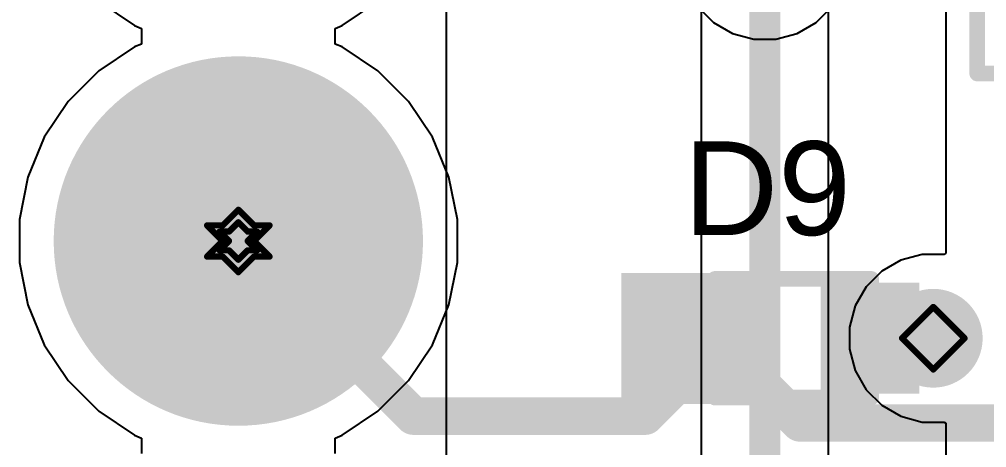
# Model space of a CAD drawing. Header units: inches. Extents: x -17.5 to 14.7, y -6.2 to 5.9.
# Drawn here: x -0.3817 to -0.072, y 1.6512 to 1.7883 of the extents above; entities that cross this region are included whole.
import ezdxf

# ---------------------------------------------------------------- set-up
doc = ezdxf.new("R2010")
doc.units = ezdxf.units.IN
doc.header["$MEASUREMENT"] = 0
for name, color, linetype in [('Bottom Layer', 5, 'Continuous'), ('Bottom Solder', 6, 'Continuous'), ('Drill Drawing', 1, 'Continuous'), ('Ground Layer', 76, 'Continuous'), ('Multi-Layer', 9, 'Continuous'), ('Pad Holes', 156, 'Continuous'), ('Power Layer', 16, 'Continuous'), ('Top Layer', 1, 'Continuous'), ('Top Overlay', 2, 'Continuous'), ('Top Paste', 8, 'Continuous'), ('Top Solder', 216, 'Continuous'), ('Via Holes', 16, 'Continuous')]:
    doc.layers.add(name, color=color, linetype=linetype)
doc.styles.add('Arial', font='', dxfattribs={"height": 0.2})
doc.styles.get('Arial').set_extended_font_data('Arial')

# ---------------------------------------------------------------- blocks, each defined once
blk = doc.blocks.new('SOT_23_129')
at = {"layer": 'Top Layer'}
for points in [[(-0.01614, 0.05748), (0.01614, 0.05748), (0.01614, 0.02126), (-0.01614, 0.02126)], [(-0.05354, -0.02126), (-0.02126, -0.02126), (-0.02126, -0.05748), (-0.05354, -0.05748)], [(0.02126, -0.02126), (0.05354, -0.02126), (0.05354, -0.05748), (0.02126, -0.05748)]]:
    blk.add_hatch(color=1, dxfattribs=at).paths.add_polyline_path(points)
at = {"layer": 'Top Paste'}
for points in [[(-0.01614, 0.05748), (0.01614, 0.05748), (0.01614, 0.02126), (-0.01614, 0.02126)], [(-0.05354, -0.02126), (-0.02126, -0.02126), (-0.02126, -0.05748), (-0.05354, -0.05748)], [(0.02126, -0.02126), (0.05354, -0.02126), (0.05354, -0.05748), (0.02126, -0.05748)]]:
    blk.add_hatch(color=8, dxfattribs=at).paths.add_polyline_path(points)
at = {"layer": 'Top Solder'}
for points in [[(-0.02014, 0.06148), (0.02014, 0.06148), (0.02014, 0.01726), (-0.02014, 0.01726)], [(-0.05754, -0.01726), (-0.01726, -0.01726), (-0.01726, -0.06148), (-0.05754, -0.06148)], [(0.01726, -0.01726), (0.05754, -0.01726), (0.05754, -0.06148), (0.01726, -0.06148)]]:
    blk.add_hatch(color=216, dxfattribs=at).paths.add_polyline_path(points)
at = {"layer": 'Top Overlay'}
for points in [[(-0.061, 0.032, 0.005, 0.005, 0), (-0.061, -0.023, 0.005, 0.005, 0)], [(-0.022, 0.032, 0.005, 0.005, 0), (-0.061, 0.032, 0.005, 0.005, 0)], [(0.061, 0.032, 0.005, 0.005, 0), (0.022, 0.032, 0.005, 0.005, 0)], [(0.061, 0.032, 0.005, 0.005, 0), (0.061, -0.023, 0.005, 0.005, 0)], [(0.013, -0.031, 0.005, 0.005, 0), (-0.013, -0.031, 0.005, 0.005, 0)], [(-0.061, -0.046, 0.005, 0.005, 0), (-0.066, -0.041, 0.005, 0.005, 0)], [(-0.066, -0.041, 0.005, 0.005, 0), (-0.066, -0.051, 0.005, 0.005, 0)], [(-0.061, -0.046, 0.005, 0.005, 0), (-0.066, -0.051, 0.005, 0.005, 0)]]:
    blk.add_lwpolyline(points, format="xyseb", dxfattribs=at)
for points in [[(-0.06225, 0.032, 0.0025, 0.0025, 1), (-0.05975, 0.032, 0.0025, 0.0025, 1)], [(-0.06225, 0.032, 0.0025, 0.0025, 1), (-0.05975, 0.032, 0.0025, 0.0025, 1)], [(-0.02325, 0.032, 0.0025, 0.0025, 1), (-0.02075, 0.032, 0.0025, 0.0025, 1)], [(0.02075, 0.032, 0.0025, 0.0025, 1), (0.02325, 0.032, 0.0025, 0.0025, 1)], [(0.05975, 0.032, 0.0025, 0.0025, 1), (0.06225, 0.032, 0.0025, 0.0025, 1)], [(0.05975, 0.032, 0.0025, 0.0025, 1), (0.06225, 0.032, 0.0025, 0.0025, 1)], [(-0.06225, -0.023, 0.0025, 0.0025, 1), (-0.05975, -0.023, 0.0025, 0.0025, 1)], [(0.05975, -0.023, 0.0025, 0.0025, 1), (0.06225, -0.023, 0.0025, 0.0025, 1)], [(-0.01425, -0.031, 0.0025, 0.0025, 1), (-0.01175, -0.031, 0.0025, 0.0025, 1)], [(0.01175, -0.031, 0.0025, 0.0025, 1), (0.01425, -0.031, 0.0025, 0.0025, 1)], [(-0.06725, -0.041, 0.0025, 0.0025, 1), (-0.06475, -0.041, 0.0025, 0.0025, 1)], [(-0.06725, -0.041, 0.0025, 0.0025, 1), (-0.06475, -0.041, 0.0025, 0.0025, 1)], [(-0.06225, -0.046, 0.0025, 0.0025, 1), (-0.05975, -0.046, 0.0025, 0.0025, 1)], [(-0.06225, -0.046, 0.0025, 0.0025, 1), (-0.05975, -0.046, 0.0025, 0.0025, 1)], [(-0.06725, -0.051, 0.0025, 0.0025, 1), (-0.06475, -0.051, 0.0025, 0.0025, 1)], [(-0.06725, -0.051, 0.0025, 0.0025, 1), (-0.06475, -0.051, 0.0025, 0.0025, 1)]]:
    blk.add_lwpolyline(points, format="xyseb", close=True, dxfattribs=at)
blk = doc.blocks.new('DJ7391_1_5_2_8_10_144')
at = {"layer": 'Bottom Layer'}
h = blk.add_hatch(color=5, dxfattribs=at)
edge = h.paths.add_edge_path()
edge.add_arc((-0.00008, 0.16535), 0.05512, 0, 360)
at = {"layer": 'Bottom Solder'}
h = blk.add_hatch(color=6, dxfattribs=at)
edge = h.paths.add_edge_path()
edge.add_arc((-0.00008, 0.16535), 0.05912, 0, 360)
at = {"layer": 'Ground Layer'}
h = blk.add_hatch(color=76, dxfattribs=at)
edge = h.paths.add_edge_path()
edge.add_arc((-0.00008, 0.16535), 0.05512, 0, 360)
at = {"layer": 'Multi-Layer'}
h = blk.add_hatch(color=9, dxfattribs=at)
edge = h.paths.add_edge_path()
edge.add_arc((-0.00008, 0.16535), 0.05512, 0, 360)
at = {"layer": 'Pad Holes'}
h = blk.add_hatch(color=7, dxfattribs=at)
edge = h.paths.add_edge_path()
edge.add_arc((-0.00008, 0.16535), 0.02972, 0, 360)
at = {"layer": 'Power Layer'}
h = blk.add_hatch(color=16, dxfattribs=at)
edge = h.paths.add_edge_path()
edge.add_arc((-0.00008, 0.16535), 0.05512, 0, 360)
at = {"layer": 'Top Layer'}
h = blk.add_hatch(color=1, dxfattribs=at)
edge = h.paths.add_edge_path()
edge.add_arc((-0.00008, 0.16535), 0.05512, 0, 360)
at = {"layer": 'Top Solder'}
h = blk.add_hatch(color=216, dxfattribs=at)
edge = h.paths.add_edge_path()
edge.add_arc((-0.00008, 0.16535), 0.05912, 0, 360)
blk = doc.blocks.new('SOD_523_151')
at = {"layer": 'Top Layer'}
for points in [[(-0.03543, 0.01378), (-0.01181, 0.01378), (-0.01181, -0.01378), (-0.03543, -0.01378)], [(0.01181, 0.01378), (0.03543, 0.01378), (0.03543, -0.01378), (0.01181, -0.01378)]]:
    blk.add_hatch(color=1, dxfattribs=at).paths.add_polyline_path(points)
at = {"layer": 'Top Overlay'}
for points in [[(0.026, 0.01409), (0.056, 0.01409), (0.056, 0.02109), (0.026, 0.02109)], [(0.037, -0.01491), (0.056, -0.01491), (0.056, 0.01509), (0.037, 0.01509)], [(0.026, -0.02091), (0.056, -0.02091), (0.056, -0.01391), (0.026, -0.01391)]]:
    blk.add_hatch(color=2, dxfattribs=at).paths.add_polyline_path(points)
at = {"layer": 'Top Paste'}
for points in [[(-0.03543, 0.01378), (-0.01181, 0.01378), (-0.01181, -0.01378), (-0.03543, -0.01378)], [(0.01181, 0.01378), (0.03543, 0.01378), (0.03543, -0.01378), (0.01181, -0.01378)]]:
    blk.add_hatch(color=8, dxfattribs=at).paths.add_polyline_path(points)
at = {"layer": 'Top Solder'}
for points in [[(-0.03943, 0.01778), (-0.00781, 0.01778), (-0.00781, -0.01778), (-0.03943, -0.01778)], [(0.00781, 0.01778), (0.03943, 0.01778), (0.03943, -0.01778), (0.00781, -0.01778)]]:
    blk.add_hatch(color=216, dxfattribs=at).paths.add_polyline_path(points)
at = {"layer": 'Top Overlay'}
for points in [[(0.026, 0.019, 0.005, 0.005, 0), (-0.024, 0.019, 0.005, 0.005, 0)], [(-0.024, 0.01897, 0.005, 0.005, 0), (-0.024, 0.017, 0.005, 0.005, 0)], [(-0.024, -0.017, 0.005, 0.005, 0), (-0.024, -0.01897, 0.005, 0.005, 0)], [(0.026, -0.019, 0.005, 0.005, 0), (-0.024, -0.019, 0.005, 0.005, 0)]]:
    blk.add_lwpolyline(points, format="xyseb", dxfattribs=at)
for points in [[(-0.02525, 0.019, 0.0025, 0.0025, 1), (-0.02275, 0.019, 0.0025, 0.0025, 1)], [(-0.02525, 0.01897, 0.0025, 0.0025, 1), (-0.02275, 0.01897, 0.0025, 0.0025, 1)], [(-0.02525, 0.017, 0.0025, 0.0025, 1), (-0.02275, 0.017, 0.0025, 0.0025, 1)], [(0.02475, 0.019, 0.0025, 0.0025, 1), (0.02725, 0.019, 0.0025, 0.0025, 1)], [(-0.02525, -0.017, 0.0025, 0.0025, 1), (-0.02275, -0.017, 0.0025, 0.0025, 1)], [(-0.02525, -0.01897, 0.0025, 0.0025, 1), (-0.02275, -0.01897, 0.0025, 0.0025, 1)], [(-0.02525, -0.019, 0.0025, 0.0025, 1), (-0.02275, -0.019, 0.0025, 0.0025, 1)], [(0.02475, -0.019, 0.0025, 0.0025, 1), (0.02725, -0.019, 0.0025, 0.0025, 1)]]:
    blk.add_lwpolyline(points, format="xyseb", close=True, dxfattribs=at)

msp = doc.modelspace()

# ---------------------------------------------------------------- hatches: boundary and pattern name
at = {"layer": 'Bottom Layer'}
h = msp.add_hatch(color=5, dxfattribs=at)
edge = h.paths.add_edge_path()
edge.add_arc((-0.08906, 1.68626), 0.01181, 0, 360)
at = {"layer": 'Bottom Solder'}
h = msp.add_hatch(color=6, dxfattribs=at)
edge = h.paths.add_edge_path()
edge.add_arc((-0.08906, 1.68626), 0.01581, 0, 360)
at = {"layer": 'Ground Layer'}
h = msp.add_hatch(color=76, dxfattribs=at)
edge = h.paths.add_edge_path()
edge.add_arc((-0.08906, 1.68626), 0.01181, 0, 360)
at = {"layer": 'Power Layer'}
h = msp.add_hatch(color=16, dxfattribs=at)
edge = h.paths.add_edge_path()
edge.add_arc((-0.08906, 1.68626), 0.01181, 0, 360)
at = {"layer": 'Top Layer'}
msp.add_hatch(color=1, dxfattribs=at).paths.add_polyline_path([(-0.10929, 1.69806), (-0.10929, 1.67446), (-0.08906, 1.67446), (-0.08906, 1.69806)])
h = msp.add_hatch(color=1, dxfattribs=at)
edge = h.paths.add_edge_path()
edge.add_arc((-0.08906, 1.68626), 0.01181, 0, 360)
at = {"layer": 'Top Solder'}
h = msp.add_hatch(color=216, dxfattribs=at)
edge = h.paths.add_edge_path()
edge.add_arc((-0.08906, 1.68626), 0.01581, 0, 360)
at = {"layer": 'Via Holes'}
h = msp.add_hatch(color=7, dxfattribs=at)
edge = h.paths.add_edge_path()
edge.add_arc((-0.08906, 1.68626), 0.00591, 0, 360)

# ---------------------------------------------------------------- linework, layer by layer
at = {"layer": 'Bottom Layer'}
for p, q in [((-0.35626, 1.79402), (-0.34477, 1.78635)), ((-0.27834, 1.78635), (-0.26686, 1.79402)), ((-0.16339, 1.79124), (-0.16339, 1.503)), ((-0.12261, 1.51145), (-0.12261, 1.79124)), ((-0.34477, 1.78635), (-0.34257, 1.78544)), ((-0.34257, 1.78544), (-0.34257, 1.78044)), ((-0.28055, 1.78544), (-0.27834, 1.78635)), ((-0.28055, 1.78044), (-0.28055, 1.78544)), ((-0.34477, 1.77952), (-0.35626, 1.77185)), ((-0.34257, 1.78044), (-0.34477, 1.77952)), ((-0.27834, 1.77952), (-0.28055, 1.78044)), ((-0.26686, 1.77185), (-0.27834, 1.77952)), ((-0.35626, 1.77185), (-0.36602, 1.76208)), ((-0.25709, 1.76208), (-0.26686, 1.77185)), ((-0.36602, 1.76208), (-0.3737, 1.7506)), ((-0.24942, 1.7506), (-0.25709, 1.76208)), ((-0.3737, 1.7506), (-0.37898, 1.73784)), ((-0.24413, 1.73784), (-0.24942, 1.7506)), ((-0.37898, 1.73784), (-0.38168, 1.72429)), ((-0.24144, 1.72429), (-0.24413, 1.73784)), ((-0.38168, 1.72429), (-0.38168, 1.71048)), ((-0.24144, 1.71048), (-0.24144, 1.72429)), ((-0.38168, 1.71048), (-0.37898, 1.69693)), ((-0.24413, 1.69693), (-0.24144, 1.71048)), ((-0.37898, 1.69693), (-0.3737, 1.68417)), ((-0.24942, 1.68417), (-0.24413, 1.69693)), ((-0.3737, 1.68417), (-0.36602, 1.67269)), ((-0.25709, 1.67269), (-0.24942, 1.68417)), ((-0.36602, 1.67269), (-0.35626, 1.66292)), ((-0.26686, 1.66292), (-0.25709, 1.67269)), ((-0.35626, 1.66292), (-0.34477, 1.65525)), ((-0.27834, 1.65525), (-0.26686, 1.66292)), ((-0.34477, 1.65525), (-0.34257, 1.65433)), ((-0.34257, 1.65433), (-0.34257, 1.64933)), ((-0.28055, 1.65433), (-0.27834, 1.65525)), ((-0.28055, 1.64933), (-0.28055, 1.65433))]:
    msp.add_line(p, q, dxfattribs=at)
msp.add_lwpolyline([(-0.143, 1.503, 0.01, 0.01, 0), (-0.143, 1.80877, 0.01, 0.01, 0)], format="xyseb", dxfattribs=at)
at = {"layer": 'Drill Drawing'}
for points in [[(-0.31656, 1.72239, 0.002, 0.002, 0), (-0.31156, 1.72739, 0.002, 0.002, 0)], [(-0.31156, 1.72739, 0.002, 0.002, 0), (-0.30656, 1.72239, 0.002, 0.002, 0)], [(-0.32156, 1.72239, 0.002, 0.002, 0), (-0.31656, 1.71739, 0.002, 0.002, 0)], [(-0.32156, 1.72239, 0.002, 0.002, 0), (-0.31656, 1.72239, 0.002, 0.002, 0)], [(-0.31456, 1.72039, 0.002, 0.002, 0), (-0.31156, 1.72339, 0.002, 0.002, 0)], [(-0.31156, 1.72339, 0.002, 0.002, 0), (-0.30856, 1.72039, 0.002, 0.002, 0)], [(-0.30656, 1.72239, 0.002, 0.002, 0), (-0.30156, 1.72239, 0.002, 0.002, 0)], [(-0.30656, 1.71739, 0.002, 0.002, 0), (-0.30156, 1.72239, 0.002, 0.002, 0)], [(-0.31756, 1.72039, 0.002, 0.002, 0), (-0.31456, 1.71739, 0.002, 0.002, 0)], [(-0.31756, 1.72039, 0.002, 0.002, 0), (-0.31456, 1.72039, 0.002, 0.002, 0)], [(-0.30856, 1.72039, 0.002, 0.002, 0), (-0.30556, 1.72039, 0.002, 0.002, 0)], [(-0.30856, 1.71739, 0.002, 0.002, 0), (-0.30556, 1.72039, 0.002, 0.002, 0)], [(-0.32156, 1.71239, 0.002, 0.002, 0), (-0.31656, 1.71739, 0.002, 0.002, 0)], [(-0.31756, 1.71439, 0.002, 0.002, 0), (-0.31456, 1.71739, 0.002, 0.002, 0)], [(-0.30856, 1.71739, 0.002, 0.002, 0), (-0.30556, 1.71439, 0.002, 0.002, 0)], [(-0.30656, 1.71739, 0.002, 0.002, 0), (-0.30156, 1.71239, 0.002, 0.002, 0)], [(-0.32156, 1.71239, 0.002, 0.002, 0), (-0.31656, 1.71239, 0.002, 0.002, 0)], [(-0.31756, 1.71439, 0.002, 0.002, 0), (-0.31456, 1.71439, 0.002, 0.002, 0)], [(-0.31656, 1.71239, 0.002, 0.002, 0), (-0.31156, 1.70739, 0.002, 0.002, 0)], [(-0.31456, 1.71439, 0.002, 0.002, 0), (-0.31156, 1.71139, 0.002, 0.002, 0)], [(-0.31156, 1.71139, 0.002, 0.002, 0), (-0.30856, 1.71439, 0.002, 0.002, 0)], [(-0.31156, 1.70739, 0.002, 0.002, 0), (-0.30656, 1.71239, 0.002, 0.002, 0)], [(-0.30856, 1.71439, 0.002, 0.002, 0), (-0.30556, 1.71439, 0.002, 0.002, 0)], [(-0.30656, 1.71239, 0.002, 0.002, 0), (-0.30156, 1.71239, 0.002, 0.002, 0)], [(-0.09906, 1.68626, 0.002, 0.002, 0), (-0.08906, 1.69626, 0.002, 0.002, 0)], [(-0.08906, 1.69626, 0.002, 0.002, 0), (-0.07906, 1.68626, 0.002, 0.002, 0)], [(-0.09906, 1.68626, 0.002, 0.002, 0), (-0.08906, 1.67626, 0.002, 0.002, 0)], [(-0.08906, 1.67626, 0.002, 0.002, 0), (-0.07906, 1.68626, 0.002, 0.002, 0)]]:
    msp.add_lwpolyline(points, format="xyseb", dxfattribs=at)
for points in [[(-0.31206, 1.72739, 0.001, 0.001, 1), (-0.31106, 1.72739, 0.001, 0.001, 1)], [(-0.31206, 1.72739, 0.001, 0.001, 1), (-0.31106, 1.72739, 0.001, 0.001, 1)], [(-0.32206, 1.72239, 0.001, 0.001, 1), (-0.32106, 1.72239, 0.001, 0.001, 1)], [(-0.32206, 1.72239, 0.001, 0.001, 1), (-0.32106, 1.72239, 0.001, 0.001, 1)], [(-0.31706, 1.72239, 0.001, 0.001, 1), (-0.31606, 1.72239, 0.001, 0.001, 1)], [(-0.31706, 1.72239, 0.001, 0.001, 1), (-0.31606, 1.72239, 0.001, 0.001, 1)], [(-0.31206, 1.72339, 0.001, 0.001, 1), (-0.31106, 1.72339, 0.001, 0.001, 1)], [(-0.31206, 1.72339, 0.001, 0.001, 1), (-0.31106, 1.72339, 0.001, 0.001, 1)], [(-0.30706, 1.72239, 0.001, 0.001, 1), (-0.30606, 1.72239, 0.001, 0.001, 1)], [(-0.30706, 1.72239, 0.001, 0.001, 1), (-0.30606, 1.72239, 0.001, 0.001, 1)], [(-0.30206, 1.72239, 0.001, 0.001, 1), (-0.30106, 1.72239, 0.001, 0.001, 1)], [(-0.30206, 1.72239, 0.001, 0.001, 1), (-0.30106, 1.72239, 0.001, 0.001, 1)], [(-0.31806, 1.72039, 0.001, 0.001, 1), (-0.31706, 1.72039, 0.001, 0.001, 1)], [(-0.31806, 1.72039, 0.001, 0.001, 1), (-0.31706, 1.72039, 0.001, 0.001, 1)], [(-0.31506, 1.72039, 0.001, 0.001, 1), (-0.31406, 1.72039, 0.001, 0.001, 1)], [(-0.31506, 1.72039, 0.001, 0.001, 1), (-0.31406, 1.72039, 0.001, 0.001, 1)], [(-0.30906, 1.72039, 0.001, 0.001, 1), (-0.30806, 1.72039, 0.001, 0.001, 1)], [(-0.30906, 1.72039, 0.001, 0.001, 1), (-0.30806, 1.72039, 0.001, 0.001, 1)], [(-0.30606, 1.72039, 0.001, 0.001, 1), (-0.30506, 1.72039, 0.001, 0.001, 1)], [(-0.30606, 1.72039, 0.001, 0.001, 1), (-0.30506, 1.72039, 0.001, 0.001, 1)], [(-0.31706, 1.71739, 0.001, 0.001, 1), (-0.31606, 1.71739, 0.001, 0.001, 1)], [(-0.31706, 1.71739, 0.001, 0.001, 1), (-0.31606, 1.71739, 0.001, 0.001, 1)], [(-0.31506, 1.71739, 0.001, 0.001, 1), (-0.31406, 1.71739, 0.001, 0.001, 1)], [(-0.31506, 1.71739, 0.001, 0.001, 1), (-0.31406, 1.71739, 0.001, 0.001, 1)], [(-0.30906, 1.71739, 0.001, 0.001, 1), (-0.30806, 1.71739, 0.001, 0.001, 1)], [(-0.30906, 1.71739, 0.001, 0.001, 1), (-0.30806, 1.71739, 0.001, 0.001, 1)], [(-0.30706, 1.71739, 0.001, 0.001, 1), (-0.30606, 1.71739, 0.001, 0.001, 1)], [(-0.30706, 1.71739, 0.001, 0.001, 1), (-0.30606, 1.71739, 0.001, 0.001, 1)], [(-0.32206, 1.71239, 0.001, 0.001, 1), (-0.32106, 1.71239, 0.001, 0.001, 1)], [(-0.32206, 1.71239, 0.001, 0.001, 1), (-0.32106, 1.71239, 0.001, 0.001, 1)], [(-0.31806, 1.71439, 0.001, 0.001, 1), (-0.31706, 1.71439, 0.001, 0.001, 1)], [(-0.31806, 1.71439, 0.001, 0.001, 1), (-0.31706, 1.71439, 0.001, 0.001, 1)], [(-0.31706, 1.71239, 0.001, 0.001, 1), (-0.31606, 1.71239, 0.001, 0.001, 1)], [(-0.31706, 1.71239, 0.001, 0.001, 1), (-0.31606, 1.71239, 0.001, 0.001, 1)], [(-0.31506, 1.71439, 0.001, 0.001, 1), (-0.31406, 1.71439, 0.001, 0.001, 1)], [(-0.31506, 1.71439, 0.001, 0.001, 1), (-0.31406, 1.71439, 0.001, 0.001, 1)], [(-0.30906, 1.71439, 0.001, 0.001, 1), (-0.30806, 1.71439, 0.001, 0.001, 1)], [(-0.30906, 1.71439, 0.001, 0.001, 1), (-0.30806, 1.71439, 0.001, 0.001, 1)], [(-0.30706, 1.71239, 0.001, 0.001, 1), (-0.30606, 1.71239, 0.001, 0.001, 1)], [(-0.30706, 1.71239, 0.001, 0.001, 1), (-0.30606, 1.71239, 0.001, 0.001, 1)], [(-0.30606, 1.71439, 0.001, 0.001, 1), (-0.30506, 1.71439, 0.001, 0.001, 1)], [(-0.30606, 1.71439, 0.001, 0.001, 1), (-0.30506, 1.71439, 0.001, 0.001, 1)], [(-0.30206, 1.71239, 0.001, 0.001, 1), (-0.30106, 1.71239, 0.001, 0.001, 1)], [(-0.30206, 1.71239, 0.001, 0.001, 1), (-0.30106, 1.71239, 0.001, 0.001, 1)], [(-0.31206, 1.71139, 0.001, 0.001, 1), (-0.31106, 1.71139, 0.001, 0.001, 1)], [(-0.31206, 1.71139, 0.001, 0.001, 1), (-0.31106, 1.71139, 0.001, 0.001, 1)], [(-0.31206, 1.70739, 0.001, 0.001, 1), (-0.31106, 1.70739, 0.001, 0.001, 1)], [(-0.31206, 1.70739, 0.001, 0.001, 1), (-0.31106, 1.70739, 0.001, 0.001, 1)], [(-0.08956, 1.69626, 0.001, 0.001, 1), (-0.08856, 1.69626, 0.001, 0.001, 1)], [(-0.08956, 1.69626, 0.001, 0.001, 1), (-0.08856, 1.69626, 0.001, 0.001, 1)], [(-0.09956, 1.68626, 0.001, 0.001, 1), (-0.09856, 1.68626, 0.001, 0.001, 1)], [(-0.09956, 1.68626, 0.001, 0.001, 1), (-0.09856, 1.68626, 0.001, 0.001, 1)], [(-0.07956, 1.68626, 0.001, 0.001, 1), (-0.07856, 1.68626, 0.001, 0.001, 1)], [(-0.07956, 1.68626, 0.001, 0.001, 1), (-0.07856, 1.68626, 0.001, 0.001, 1)], [(-0.08956, 1.67626, 0.001, 0.001, 1), (-0.08856, 1.67626, 0.001, 0.001, 1)], [(-0.08956, 1.67626, 0.001, 0.001, 1), (-0.08856, 1.67626, 0.001, 0.001, 1)]]:
    msp.add_lwpolyline(points, format="xyseb", close=True, dxfattribs=at)
at = {"layer": 'Ground Layer'}
for p, q in [((-0.35626, 1.79402), (-0.34477, 1.78635)), ((-0.27834, 1.78635), (-0.26686, 1.79402)), ((-0.16445, 1.7923), (-0.15946, 1.78731)), ((-0.12654, 1.78731), (-0.12155, 1.7923)), ((-0.15946, 1.78731), (-0.15335, 1.78378)), ((-0.13265, 1.78378), (-0.12654, 1.78731)), ((-0.34477, 1.78635), (-0.34257, 1.78544)), ((-0.34257, 1.78544), (-0.34257, 1.78044)), ((-0.28055, 1.78544), (-0.27834, 1.78635)), ((-0.28055, 1.78044), (-0.28055, 1.78544)), ((-0.15335, 1.78378), (-0.14653, 1.78196)), ((-0.14653, 1.78196), (-0.13947, 1.78196)), ((-0.13947, 1.78196), (-0.13265, 1.78378)), ((-0.34477, 1.77952), (-0.35626, 1.77185)), ((-0.34257, 1.78044), (-0.34477, 1.77952)), ((-0.27834, 1.77952), (-0.28055, 1.78044)), ((-0.26686, 1.77185), (-0.27834, 1.77952)), ((-0.35626, 1.77185), (-0.36602, 1.76208)), ((-0.25709, 1.76208), (-0.26686, 1.77185)), ((-0.36602, 1.76208), (-0.3737, 1.7506)), ((-0.24942, 1.7506), (-0.25709, 1.76208)), ((-0.3737, 1.7506), (-0.37898, 1.73784)), ((-0.24413, 1.73784), (-0.24942, 1.7506)), ((-0.37898, 1.73784), (-0.38168, 1.72429)), ((-0.24144, 1.72429), (-0.24413, 1.73784)), ((-0.38168, 1.72429), (-0.38168, 1.71048)), ((-0.24144, 1.71048), (-0.24144, 1.72429)), ((-0.38168, 1.71048), (-0.37898, 1.69693)), ((-0.24413, 1.69693), (-0.24144, 1.71048)), ((-0.37898, 1.69693), (-0.3737, 1.68417)), ((-0.24942, 1.68417), (-0.24413, 1.69693)), ((-0.3737, 1.68417), (-0.36602, 1.67269)), ((-0.25709, 1.67269), (-0.24942, 1.68417)), ((-0.36602, 1.67269), (-0.35626, 1.66292)), ((-0.26686, 1.66292), (-0.25709, 1.67269)), ((-0.35626, 1.66292), (-0.34477, 1.65525)), ((-0.27834, 1.65525), (-0.26686, 1.66292)), ((-0.34477, 1.65525), (-0.34257, 1.65433)), ((-0.34257, 1.65433), (-0.34257, 1.64933)), ((-0.28055, 1.65433), (-0.27834, 1.65525)), ((-0.28055, 1.64933), (-0.28055, 1.65433))]:
    msp.add_line(p, q, dxfattribs=at)
at = {"layer": 'Power Layer'}
for p, q in [((-0.085, 2.22974), (-0.085, 1.71348)), ((-0.35626, 1.79402), (-0.34477, 1.78635)), ((-0.27834, 1.78635), (-0.26686, 1.79402)), ((-0.16445, 1.7923), (-0.15946, 1.78731)), ((-0.12654, 1.78731), (-0.12155, 1.7923)), ((-0.15946, 1.78731), (-0.15335, 1.78378)), ((-0.13265, 1.78378), (-0.12654, 1.78731)), ((-0.34477, 1.78635), (-0.34257, 1.78544)), ((-0.34257, 1.78544), (-0.34257, 1.78044)), ((-0.28055, 1.78544), (-0.27834, 1.78635)), ((-0.28055, 1.78044), (-0.28055, 1.78544)), ((-0.15335, 1.78378), (-0.14653, 1.78196)), ((-0.14653, 1.78196), (-0.13947, 1.78196)), ((-0.13947, 1.78196), (-0.13265, 1.78378)), ((-0.34477, 1.77952), (-0.35626, 1.77185)), ((-0.34257, 1.78044), (-0.34477, 1.77952)), ((-0.27834, 1.77952), (-0.28055, 1.78044)), ((-0.26686, 1.77185), (-0.27834, 1.77952)), ((-0.35626, 1.77185), (-0.36602, 1.76208)), ((-0.25709, 1.76208), (-0.26686, 1.77185)), ((-0.36602, 1.76208), (-0.3737, 1.7506)), ((-0.24942, 1.7506), (-0.25709, 1.76208)), ((-0.3737, 1.7506), (-0.37898, 1.73784)), ((-0.24413, 1.73784), (-0.24942, 1.7506)), ((-0.37898, 1.73784), (-0.38168, 1.72429)), ((-0.24144, 1.72429), (-0.24413, 1.73784)), ((-0.38168, 1.72429), (-0.38168, 1.71048)), ((-0.24144, 1.71048), (-0.24144, 1.72429)), ((-0.09259, 1.71307), (-0.09941, 1.71125)), ((-0.08553, 1.71307), (-0.09259, 1.71307)), ((-0.085, 1.71348), (-0.08553, 1.71307)), ((-0.38168, 1.71048), (-0.37898, 1.69693)), ((-0.24413, 1.69693), (-0.24144, 1.71048)), ((-0.09941, 1.71125), (-0.10552, 1.70772)), ((-0.10552, 1.70772), (-0.11051, 1.70272)), ((-0.11051, 1.70272), (-0.11404, 1.69661)), ((-0.37898, 1.69693), (-0.3737, 1.68417)), ((-0.24942, 1.68417), (-0.24413, 1.69693)), ((-0.11404, 1.69661), (-0.11587, 1.68979)), ((-0.11587, 1.68979), (-0.11587, 1.68273)), ((-0.3737, 1.68417), (-0.36602, 1.67269)), ((-0.25709, 1.67269), (-0.24942, 1.68417)), ((-0.11587, 1.68273), (-0.11404, 1.67591)), ((-0.11404, 1.67591), (-0.11051, 1.6698)), ((-0.36602, 1.67269), (-0.35626, 1.66292)), ((-0.26686, 1.66292), (-0.25709, 1.67269)), ((-0.11051, 1.6698), (-0.10552, 1.66481)), ((-0.10552, 1.66481), (-0.09941, 1.66128)), ((-0.35626, 1.66292), (-0.34477, 1.65525)), ((-0.27834, 1.65525), (-0.26686, 1.66292)), ((-0.09941, 1.66128), (-0.09259, 1.65945)), ((-0.09259, 1.65945), (-0.08553, 1.65945)), ((-0.08553, 1.65945), (-0.085, 1.65904)), ((-0.085, 1.65904), (-0.085, 1.6405)), ((-0.34477, 1.65525), (-0.34257, 1.65433)), ((-0.34257, 1.65433), (-0.34257, 1.64933)), ((-0.28055, 1.65433), (-0.27834, 1.65525)), ((-0.28055, 1.64933), (-0.28055, 1.65433))]:
    msp.add_line(p, q, dxfattribs=at)
at = {"layer": 'Top Layer'}
for p, q in [((-0.245, 2.33415), (-0.245, 1.33748)), ((-0.35626, 1.79402), (-0.34477, 1.78635)), ((-0.34477, 1.78635), (-0.34257, 1.78544)), ((-0.34257, 1.78544), (-0.34257, 1.78044)), ((-0.34477, 1.77952), (-0.35626, 1.77185)), ((-0.34257, 1.78044), (-0.34477, 1.77952)), ((-0.35626, 1.77185), (-0.36602, 1.76208)), ((-0.36602, 1.76208), (-0.3737, 1.7506)), ((-0.3737, 1.7506), (-0.37898, 1.73784)), ((-0.37898, 1.73784), (-0.38168, 1.72429)), ((-0.38168, 1.72429), (-0.38168, 1.71048)), ((-0.38168, 1.71048), (-0.37898, 1.69693)), ((-0.37898, 1.69693), (-0.3737, 1.68417)), ((-0.3737, 1.68417), (-0.36602, 1.67269)), ((-0.36602, 1.67269), (-0.35626, 1.66292)), ((-0.35626, 1.66292), (-0.34477, 1.65525)), ((-0.34477, 1.65525), (-0.34257, 1.65433)), ((-0.34257, 1.65433), (-0.34257, 1.64933))]:
    msp.add_line(p, q, dxfattribs=at)
for points in [[(-0.31156, 1.71739, 0.012, 0.012, 0), (-0.25551, 1.66133, 0.012, 0.012, 0)], [(-0.15654, 1.68626, 0.012, 0.012, 0), (-0.15073, 1.68045, 0.012, 0.012, 0)], [(-0.15654, 1.68429, 0.012, 0.012, 0), (-0.15654, 1.68626, 0.012, 0.012, 0)], [(-0.10929, 1.68626, 0.01, 0.01, 0), (-0.08906, 1.68626, 0.01, 0.01, 0)], [(-0.16235, 1.67848, 0.012, 0.012, 0), (-0.15654, 1.68429, 0.012, 0.012, 0)], [(-0.15073, 1.67814, 0.012, 0.012, 0), (-0.15073, 1.68045, 0.012, 0.012, 0)], [(-0.18128, 1.66133, 0.012, 0.012, 0), (-0.16413, 1.67848, 0.012, 0.012, 0)], [(-0.16413, 1.67848, 0.012, 0.012, 0), (-0.16235, 1.67848, 0.012, 0.012, 0)], [(-0.15073, 1.67814, 0.012, 0.012, 0), (-0.13174, 1.65916, 0.012, 0.012, 0)], [(-0.25551, 1.66133, 0.012, 0.012, 0), (-0.18128, 1.66133, 0.012, 0.012, 0)], [(-0.13174, 1.65916, 0.012, 0.012, 0), (0.06853, 1.65916, 0.012, 0.012, 0)]]:
    msp.add_lwpolyline(points, format="xyseb", dxfattribs=at)
for points in [[(-0.31456, 1.71739, 0.006, 0.006, 1), (-0.30856, 1.71739, 0.006, 0.006, 1)], [(-0.15954, 1.68626, 0.006, 0.006, 1), (-0.15354, 1.68626, 0.006, 0.006, 1)], [(-0.15954, 1.68626, 0.006, 0.006, 1), (-0.15354, 1.68626, 0.006, 0.006, 1)], [(-0.11179, 1.68626, 0.005, 0.005, 1), (-0.10679, 1.68626, 0.005, 0.005, 1)], [(-0.09156, 1.68626, 0.005, 0.005, 1), (-0.08656, 1.68626, 0.005, 0.005, 1)], [(-0.15954, 1.68429, 0.006, 0.006, 1), (-0.15354, 1.68429, 0.006, 0.006, 1)], [(-0.15954, 1.68429, 0.006, 0.006, 1), (-0.15354, 1.68429, 0.006, 0.006, 1)], [(-0.15373, 1.68045, 0.006, 0.006, 1), (-0.14773, 1.68045, 0.006, 0.006, 1)], [(-0.15373, 1.68045, 0.006, 0.006, 1), (-0.14773, 1.68045, 0.006, 0.006, 1)], [(-0.16713, 1.67848, 0.006, 0.006, 1), (-0.16113, 1.67848, 0.006, 0.006, 1)], [(-0.16713, 1.67848, 0.006, 0.006, 1), (-0.16113, 1.67848, 0.006, 0.006, 1)], [(-0.16535, 1.67848, 0.006, 0.006, 1), (-0.15935, 1.67848, 0.006, 0.006, 1)], [(-0.16535, 1.67848, 0.006, 0.006, 1), (-0.15935, 1.67848, 0.006, 0.006, 1)], [(-0.15373, 1.67814, 0.006, 0.006, 1), (-0.14773, 1.67814, 0.006, 0.006, 1)], [(-0.15373, 1.67814, 0.006, 0.006, 1), (-0.14773, 1.67814, 0.006, 0.006, 1)], [(-0.25851, 1.66133, 0.006, 0.006, 1), (-0.25251, 1.66133, 0.006, 0.006, 1)], [(-0.25851, 1.66133, 0.006, 0.006, 1), (-0.25251, 1.66133, 0.006, 0.006, 1)], [(-0.18428, 1.66133, 0.006, 0.006, 1), (-0.17828, 1.66133, 0.006, 0.006, 1)], [(-0.18428, 1.66133, 0.006, 0.006, 1), (-0.17828, 1.66133, 0.006, 0.006, 1)], [(-0.13474, 1.65916, 0.006, 0.006, 1), (-0.12874, 1.65916, 0.006, 0.006, 1)], [(-0.13474, 1.65916, 0.006, 0.006, 1), (-0.12874, 1.65916, 0.006, 0.006, 1)]]:
    msp.add_lwpolyline(points, format="xyseb", close=True, dxfattribs=at)

# ---------------------------------------------------------------- block references
for name, p, rotation in [('DJ7391_1_5_2_8_10_144', (-0.47691, 1.7173), 270), ('SOT_23_129', (-0.014, 1.803), 180), ('SOD_523_151', (-0.13292, 1.68626), 180)]:
    msp.add_blockref(name, p, dxfattribs=dict(rotation=rotation))

# ---------------------------------------------------------------- texts
at = {"layer": 'Top Overlay', "style": 'Arial'}
msp.add_text('D9', height=0.03, dxfattribs=at).set_placement((-0.16898, 1.71929))

doc.saveas('drawing.dxf')
